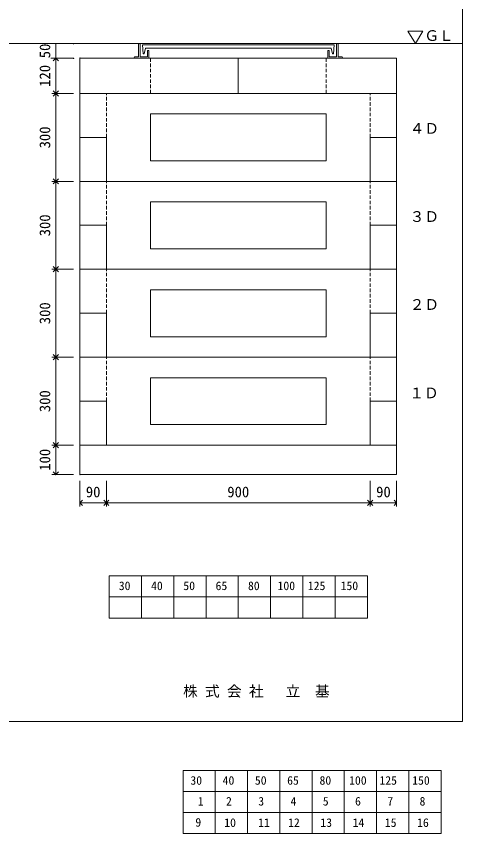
# Model space of a CAD drawing. Units: millimetres, scale not verified. Extents: x -4890 to 18490, y -2329 to 2329.
# Drawn here: x 3368 to 4890, y -2329 to 460 of the extents above; entities that cross this region are included whole.
import ezdxf
from ezdxf.enums import TextEntityAlignment as Align

# ---------------------------------------------------------------- set-up
doc = ezdxf.new("R2010")
doc.units = ezdxf.units.MM
doc.header["$LTSCALE"] = 10
doc.header["$PDMODE"] = 32
doc.header["$PDSIZE"] = 2
doc.linetypes.add('DASHED1', pattern=[1.8, 1.2, -0.6])
doc.linetypes.add('USER2', pattern=[50.8, 31.75, -6.35, 6.35, -6.35])
for name, color, linetype, lineweight in [('0-1_Defpoints', 7, 'USER2', 5), ('0-2_waku', 7, 'Continuous', 18), ('0-3_gaikei', 7, 'Continuous', 18), ('0-4_kakure', 7, 'DASHED1', 5), ('0-5_sunpou', 7, 'Continuous', 5), ('0-8_uchigawa', 6, 'Continuous', 18), ('0-A_futa', 3, 'Continuous', 18), ('0-B_GL', 4, 'Continuous', 18), ('0-D_文字１', 7, 'Continuous', 18), ('1-4_文字２', 7, 'Continuous', 5)]:
    doc.layers.add(name, color=color, linetype=linetype, lineweight=lineweight)
doc.styles.add('ＭＳ ゴシック', font='')
doc.styles.get('ＭＳ ゴシック').set_extended_font_data('MS Gothic')

# ---------------------------------------------------------------- blocks, each defined once
blk = doc.blocks.new('_Open90')
at = {"layer": '0-5_sunpou'}
blk.add_line((0, 0), (-1, 0), dxfattribs=at)
blk.add_lwpolyline([(-0.5, 0.5), (0, 0), (-0.5, -0.5)], dxfattribs=at)
blk = doc.blocks.new('D50')
at = {"layer": '0-1_Defpoints'}
for p in [(5032.32, 1772.03), (4949.96, 1472.03), (5032.32, 1472.03)]:
    blk.add_point(p, dxfattribs=at)
at = {"layer": '0-5_sunpou'}
for p, q in [((5010.32, 1772.03), (4936.96, 1772.03)), ((4949.96, 1754.03), (4949.96, 1490.03)), ((5010.32, 1472.03), (4936.96, 1472.03))]:
    blk.add_line(p, q, dxfattribs=at)
at = {"layer": '0-5_sunpou', "xscale": 18, "yscale": 18}
for p, rotation in [((4949.96, 1772.03), 90), ((4949.96, 1472.03), 270)]:
    blk.add_blockref('_Open90', p, dxfattribs=dict(at, rotation=rotation))
at = {"layer": '0-5_sunpou', "style": 'ＭＳ ゴシック'}
blk.add_text('300', height=36.66, rotation=90, dxfattribs=at).set_placement((4941.96, 1584.53), align=Align.BOTTOM_LEFT)
blk = doc.blocks.new('D51')
at = {"layer": '0-1_Defpoints'}
for p in [(5032.32, 1472.03), (4949.96, 1172.03), (5032.32, 1172.03)]:
    blk.add_point(p, dxfattribs=at)
at = {"layer": '0-5_sunpou'}
for p, q in [((5010.32, 1472.03), (4936.96, 1472.03)), ((4949.96, 1454.03), (4949.96, 1190.03)), ((5010.32, 1172.03), (4936.96, 1172.03))]:
    blk.add_line(p, q, dxfattribs=at)
at = {"layer": '0-5_sunpou', "xscale": 18, "yscale": 18}
for p, rotation in [((4949.96, 1472.03), 90), ((4949.96, 1172.03), 270)]:
    blk.add_blockref('_Open90', p, dxfattribs=dict(at, rotation=rotation))
at = {"layer": '0-5_sunpou', "style": 'ＭＳ ゴシック'}
blk.add_text('300', height=36.66, rotation=90, dxfattribs=at).set_placement((4941.96, 1284.53), align=Align.BOTTOM_LEFT)
blk = doc.blocks.new('D52')
at = {"layer": '0-1_Defpoints'}
for p in [(5032.32, 2072.03), (4949.96, 1772.03), (5032.32, 1772.03)]:
    blk.add_point(p, dxfattribs=at)
at = {"layer": '0-5_sunpou'}
for p, q in [((5010.32, 2072.03), (4936.96, 2072.03)), ((4949.96, 2054.03), (4949.96, 1790.03)), ((5010.32, 1772.03), (4936.96, 1772.03))]:
    blk.add_line(p, q, dxfattribs=at)
at = {"layer": '0-5_sunpou', "xscale": 18, "yscale": 18}
for p, rotation in [((4949.96, 2072.03), 90), ((4949.96, 1772.03), 270)]:
    blk.add_blockref('_Open90', p, dxfattribs=dict(at, rotation=rotation))
at = {"layer": '0-5_sunpou', "style": 'ＭＳ ゴシック'}
blk.add_text('300', height=36.66, rotation=90, dxfattribs=at).set_placement((4941.96, 1884.53), align=Align.BOTTOM_LEFT)
blk = doc.blocks.new('D53')
at = {"layer": '0-1_Defpoints'}
for p in [(5032.32, 2492.03), (4949.96, 2372.03), (5032.32, 2372.03)]:
    blk.add_point(p, dxfattribs=at)
at = {"layer": '0-5_sunpou'}
for p, q in [((5010.32, 2492.03), (4936.96, 2492.03)), ((4949.96, 2474.03), (4949.96, 2390.03)), ((5010.32, 2372.03), (4936.96, 2372.03))]:
    blk.add_line(p, q, dxfattribs=at)
at = {"layer": '0-5_sunpou', "xscale": 18, "yscale": 18}
for p, rotation in [((4949.96, 2492.03), 90), ((4949.96, 2372.03), 270)]:
    blk.add_blockref('_Open90', p, dxfattribs=dict(at, rotation=rotation))
at = {"layer": '0-5_sunpou', "style": 'ＭＳ ゴシック'}
blk.add_text('120', height=36.66, rotation=90, dxfattribs=at).set_placement((4941.96, 2394.53), align=Align.BOTTOM_LEFT)
blk = doc.blocks.new('D54')
at = {"layer": '0-1_Defpoints'}
for p in [(5032.32, 2492.03), (4949.96, 2372.03), (5032.32, 2372.03)]:
    blk.add_point(p, dxfattribs=at)
at = {"layer": '0-5_sunpou'}
for p, q in [((5010.32, 2492.03), (4936.96, 2492.03)), ((4949.96, 2474.03), (4949.96, 2390.03)), ((5010.32, 2372.03), (4936.96, 2372.03))]:
    blk.add_line(p, q, dxfattribs=at)
at = {"layer": '0-5_sunpou', "xscale": 18, "yscale": 18}
for p, rotation in [((4949.96, 2492.03), 90), ((4949.96, 2372.03), 270)]:
    blk.add_blockref('_Open90', p, dxfattribs=dict(at, rotation=rotation))
at = {"layer": '0-5_sunpou', "style": 'ＭＳ ゴシック'}
blk.add_text('120', height=36.66, rotation=90, dxfattribs=at).set_placement((4941.96, 2394.53), align=Align.BOTTOM_LEFT)
blk = doc.blocks.new('D65')
at = {"layer": '0-1_Defpoints'}
for p in [(5010.32, 2542.03), (4949.96, 2492.03), (5010.32, 2492.03)]:
    blk.add_point(p, dxfattribs=at)
at = {"layer": '0-5_sunpou'}
for p, q in [((4988.32, 2542.03), (4936.96, 2542.03)), ((4949.96, 2542.03), (4949.96, 2492.03)), ((4988.32, 2492.03), (4936.96, 2492.03))]:
    blk.add_line(p, q, dxfattribs=at)
at = {"layer": '0-5_sunpou', "style": 'ＭＳ ゴシック'}
blk.add_text('50', height=36.66, rotation=90, dxfattribs=at).set_placement((4941.96, 2492.03), align=Align.BOTTOM_LEFT)
blk = doc.blocks.new('D71')
at = {"layer": '0-1_Defpoints'}
for p in [(5032.32, 1172.03), (4949.96, 1072.03), (5032.32, 1072.03)]:
    blk.add_point(p, dxfattribs=at)
at = {"layer": '0-5_sunpou'}
for p, q in [((5010.32, 1172.03), (4936.96, 1172.03)), ((4949.96, 1154.03), (4949.96, 1090.03)), ((5010.32, 1072.03), (4936.96, 1072.03))]:
    blk.add_line(p, q, dxfattribs=at)
at = {"layer": '0-5_sunpou', "xscale": 18, "yscale": 18}
for p, rotation in [((4949.96, 1172.03), 90), ((4949.96, 1072.03), 270)]:
    blk.add_blockref('_Open90', p, dxfattribs=dict(at, rotation=rotation))
at = {"layer": '0-5_sunpou', "style": 'ＭＳ ゴシック'}
blk.add_text('100', height=36.66, rotation=90, dxfattribs=at).set_placement((4941.96, 1084.53), align=Align.BOTTOM_LEFT)
blk = doc.blocks.new('D70')
at = {"layer": '0-1_Defpoints'}
for p in [(5032.32, 2372.03), (4949.96, 2072.03), (5032.32, 2072.03)]:
    blk.add_point(p, dxfattribs=at)
at = {"layer": '0-5_sunpou'}
for p, q in [((5010.32, 2372.03), (4936.96, 2372.03)), ((4949.96, 2354.03), (4949.96, 2090.03)), ((5010.32, 2072.03), (4936.96, 2072.03))]:
    blk.add_line(p, q, dxfattribs=at)
at = {"layer": '0-5_sunpou', "xscale": 18, "yscale": 18}
for p, rotation in [((4949.96, 2372.03), 90), ((4949.96, 2072.03), 270)]:
    blk.add_blockref('_Open90', p, dxfattribs=dict(at, rotation=rotation))
at = {"layer": '0-5_sunpou', "style": 'ＭＳ ゴシック'}
blk.add_text('300', height=36.66, rotation=90, dxfattribs=at).set_placement((4941.96, 2184.53), align=Align.BOTTOM_LEFT)

msp = doc.modelspace()

# ---------------------------------------------------------------- linework, layer by layer
at = {"layer": '0-2_waku'}
for p, q in [((4890, 2328.95), (4890, -1946.05)), ((4890, 2328.95), (4890, -1946.05)), ((3685, -1449.38), (3685, -1593.38)), ((3685, -1449.38), (3685, -1593.38)), ((3685, -1449.38), (3685, -1593.38)), ((3685, -1449.38), (3685, -1593.38)), ((3685, -1449.38), (4565, -1449.38)), ((3795, -1449.38), (3795, -1593.38)), ((3905, -1449.38), (3905, -1593.38)), ((3905, -1449.38), (3905, -1593.38)), ((4015, -1449.38), (4015, -1593.38)), ((4125, -1449.38), (4125, -1593.38)), ((4235, -1449.38), (4235, -1593.38)), ((4345, -1449.38), (4345, -1593.38)), ((4455, -1449.38), (4455, -1593.38)), ((4565, -1449.38), (4565, -1593.38)), ((3685, -1521.38), (4565, -1521.38)), ((3685, -1593.38), (4565, -1593.38)), ((-1230, -1946.05), (4890, -1946.05)), ((-1230, -1946.05), (4890, -1946.05))]:
    msp.add_line(p, q, dxfattribs=at)
at = {"layer": '0-3_gaikei'}
for p, q in [((3585, 316.62), (4665, 316.62)), ((4125, 316.62), (4125, 196.62)), ((4665, 196.62), (3585, 196.62)), ((4665, 196.62), (3585, 196.62)), ((4665, 196.62), (3585, 196.62)), ((3585, 196.62), (3585, 46.62)), ((3585, 196.62), (3585, 46.62)), ((3585, 196.62), (3585, 46.62)), ((3675, 196.62), (4575, 196.62)), ((4665, 196.62), (4665, 46.62)), ((4665, 196.62), (4665, 46.62)), ((4665, 196.62), (4665, 46.62)), ((3585, 46.62), (3585, -103.38)), ((3675, 46.62), (3585, 46.62)), ((3675, 46.62), (3585, 46.62)), ((3675, 46.62), (3585, 46.62)), ((3675, 46.62), (3675, -103.38)), ((3675, 46.62), (3675, -103.38)), ((3675, 46.62), (3675, -103.38)), ((4575, 46.62), (4575, -103.38)), ((4575, 46.62), (4575, -103.38)), ((4575, 46.62), (4575, -103.38)), ((4665, 46.62), (4575, 46.62)), ((4665, 46.62), (4575, 46.62)), ((4665, 46.62), (4575, 46.62)), ((4665, 46.62), (4665, -103.38)), ((3585, -103.38), (3585, -253.38)), ((3585, -103.38), (3585, -253.38)), ((3585, -103.38), (3585, -253.38)), ((4665, -103.38), (3585, -103.38)), ((4665, -103.38), (3585, -103.38)), ((4665, -103.38), (3585, -103.38)), ((4665, -103.38), (3585, -103.38)), ((4665, -103.38), (3585, -103.38)), ((4665, -103.38), (3585, -103.38)), ((4575, -103.38), (3675, -103.38)), ((4575, -103.38), (3675, -103.38)), ((4575, -103.38), (3675, -103.38)), ((4515, -103.38), (3735, -103.38)), ((4665, -103.38), (4665, -253.38)), ((4665, -103.38), (4665, -253.38)), ((4665, -103.38), (4665, -253.38)), ((3585, -253.38), (3585, -403.38)), ((3675, -253.38), (3585, -253.38)), ((3675, -253.38), (3585, -253.38)), ((3675, -253.38), (3585, -253.38)), ((3675, -253.38), (3675, -403.38)), ((3675, -253.38), (3675, -403.38)), ((3675, -253.38), (3675, -403.38)), ((4575, -253.38), (4575, -403.38)), ((4575, -253.38), (4575, -403.38)), ((4575, -253.38), (4575, -403.38)), ((4665, -253.38), (4575, -253.38)), ((4665, -253.38), (4575, -253.38)), ((4665, -253.38), (4575, -253.38)), ((4665, -253.38), (4665, -403.38)), ((4665, -403.38), (3585, -403.38)), ((4665, -403.38), (3585, -403.38)), ((4665, -403.38), (3585, -403.38)), ((4665, -403.38), (3585, -403.38)), ((4665, -403.38), (3585, -403.38)), ((3585, -403.38), (3585, -553.38)), ((3585, -403.38), (3585, -553.38)), ((4575, -403.38), (3675, -403.38)), ((4575, -403.38), (3675, -403.38)), ((4575, -403.38), (3675, -403.38)), ((4515, -403.38), (3735, -403.38)), ((4665, -403.38), (4665, -553.38)), ((4665, -403.38), (4665, -553.38)), ((4665, -403.38), (4665, -553.38)), ((3585, -553.38), (3585, -703.38)), ((3675, -553.38), (3585, -553.38)), ((3675, -553.38), (3585, -553.38)), ((3675, -553.38), (3585, -553.38)), ((3675, -553.38), (3675, -703.38)), ((3675, -553.38), (3675, -703.38)), ((3675, -553.38), (3675, -703.38)), ((4575, -553.38), (4575, -703.38)), ((4575, -553.38), (4575, -703.38)), ((4575, -553.38), (4575, -703.38)), ((4665, -553.38), (4575, -553.38)), ((4665, -553.38), (4575, -553.38)), ((4665, -553.38), (4575, -553.38)), ((4665, -553.38), (4665, -703.38)), ((4665, -703.38), (3585, -703.38)), ((4665, -703.38), (3585, -703.38)), ((4665, -703.38), (3585, -703.38)), ((3585, -703.38), (3585, -853.38)), ((3585, -703.38), (3585, -853.38)), ((3585, -703.38), (3585, -853.38)), ((4575, -703.38), (3675, -703.38)), ((4575, -703.38), (3675, -703.38)), ((4575, -703.38), (3675, -703.38)), ((4515, -703.38), (3735, -703.38)), ((4665, -703.38), (4665, -853.38)), ((4665, -703.38), (4665, -853.38)), ((4665, -703.38), (4665, -853.38)), ((3675, -853.38), (3585, -853.38)), ((3675, -853.38), (3585, -853.38)), ((3675, -853.38), (3675, -1003.38)), ((3675, -853.38), (3675, -1003.38)), ((3675, -853.38), (3675, -1003.38)), ((4665, -853.38), (4575, -853.38)), ((4665, -853.38), (4575, -853.38)), ((4575, -853.38), (4575, -1003.38)), ((4575, -853.38), (4575, -1003.38)), ((4665, -853.38), (4665, -1003.38)), ((4665, -1003.38), (3585, -1003.38)), ((4665, -1003.38), (3585, -1003.38)), ((4665, -1003.38), (3585, -1003.38)), ((4665, -1003.38), (3585, -1003.38)), ((4665, -1003.38), (3585, -1003.38)), ((3585, -1103.38), (3585, -1003.38)), ((4665, -1003.38), (3585, -1003.38)), ((4665, -1003.38), (3585, -1003.38)), ((4665, -1003.38), (3585, -1003.38)), ((4665, -1003.38), (3585, -1003.38)), ((4575, -1003.38), (3675, -1003.38)), ((4575, -1003.38), (3675, -1003.38)), ((4575, -1003.38), (3675, -1003.38)), ((4515, -1003.38), (3735, -1003.38)), ((4515, -1003.38), (3735, -1003.38)), ((4665, -1103.38), (3585, -1103.38)), ((4665, -1103.38), (3585, -1103.38))]:
    msp.add_line(p, q, dxfattribs=at)
for points in [[(3675, 196.62), (3585, 196.62), (3585, 316.62)], [(4575, 196.62), (4665, 196.62), (4665, 316.62)], [(4665, -403.38), (3585, -403.38), (3585, -553.38)], [(3675, -853.38), (3585, -853.38), (3585, -1003.38)], [(4665, -853.38), (4575, -853.38), (4575, -1003.38)], [(4665, -1103.38), (4665, -1003.38), (3585, -1003.38)]]:
    msp.add_lwpolyline(points, dxfattribs=at)
at = {"layer": '0-4_kakure'}
for p, q in [((3825, 196.62), (3825, 316.62)), ((4425, 196.62), (4425, 316.62)), ((3675, 46.62), (3675, 196.62)), ((4575, 46.62), (4575, 196.62)), ((3675, -253.38), (3675, -103.38)), ((4575, -253.38), (4575, -103.38)), ((3675, -553.38), (3675, -403.38)), ((4575, -553.38), (4575, -403.38)), ((3675, -853.38), (3675, -703.38)), ((4575, -853.38), (4575, -703.38))]:
    msp.add_line(p, q, dxfattribs=at)
at = {"layer": '0-5_sunpou'}
for p, q in [((3563, 366.62), (3485.14, 366.62)), ((3563, 316.62), (3485.14, 316.62)), ((3585, -1125.38), (3585, -1213.3)), ((3675, -1125.38), (3675, -1213.3)), ((3675, -1125.38), (3675, -1213.3)), ((4575, -1125.38), (4575, -1213.3)), ((4575, -1125.38), (4575, -1213.3)), ((4665, -1125.38), (4665, -1213.3)), ((3603, -1200.3), (3657, -1200.3)), ((3693, -1200.3), (4557, -1200.3)), ((4593, -1200.3), (4647, -1200.3))]:
    msp.add_line(p, q, dxfattribs=at)
at = {"layer": '0-8_uchigawa'}
for p, q in [((4425, 126.62), (4425, -33.38)), ((4425, 126.62), (4425, -33.38)), ((4425, 126.62), (4425, -33.38)), ((4425, -33.38), (3825, -33.38)), ((4425, -173.38), (4425, -333.38)), ((4425, -173.38), (4425, -333.38)), ((4425, -173.38), (4425, -333.38)), ((4425, -333.38), (3825, -333.38)), ((3825, -473.38), (3825, -633.38)), ((4425, -473.38), (3825, -473.38)), ((4425, -473.38), (4425, -633.38)), ((4425, -633.38), (3825, -633.38)), ((4425, -773.38), (3825, -773.38)), ((3825, -773.38), (3825, -933.38)), ((4425, -773.38), (4425, -933.38)), ((4425, -933.38), (3825, -933.38))]:
    msp.add_line(p, q, dxfattribs=at)
for points in [[(4425, 126.62), (3825, 126.62), (3825, -33.38)], [(4425, -173.38), (3825, -173.38), (3825, -333.38)]]:
    msp.add_lwpolyline(points, dxfattribs=at)
at = {"layer": '0-A_futa'}
for p, q in [((3785, 364.62), (3785, 321.62)), ((3787, 366.62), (3790, 366.62)), ((3790, 366.62), (3790, 321.62)), ((4460, 366.62), (4460, 321.62)), ((4460, 366.62), (4463, 366.62)), ((4465, 364.62), (4465, 321.62)), ((3797.81, 362.12), (4452.14, 362.12)), ((3797.81, 362.12), (3800.3, 332.12)), ((3808.33, 351.12), (3804.01, 332.12)), ((3808.33, 351.12), (4441.67, 351.12)), ((3815, 341.62), (3815, 321.62)), ((3817, 343.62), (3818, 343.62)), ((3820, 341.62), (3820, 316.62)), ((4430, 341.62), (4430, 316.62)), ((4433, 343.62), (4432, 343.62)), ((4435, 341.62), (4435, 321.62)), ((4441.67, 351.12), (4445.99, 332.12)), ((4452.14, 362.12), (4449.89, 332.12)), ((3770, 319.62), (3770, 318.62)), ((3772, 321.62), (3785, 321.62)), ((3820, 316.62), (3772, 316.62)), ((3790, 321.62), (3815, 321.62)), ((3800.3, 332.12), (3804.01, 332.12)), ((4430, 316.62), (4478, 316.62)), ((4460, 321.62), (4435, 321.62)), ((4449.89, 332.12), (4445.99, 332.12)), ((4478, 321.62), (4465, 321.62)), ((4480, 319.62), (4480, 318.62))]:
    msp.add_line(p, q, dxfattribs=at)
for centre, start, end in [((3787, 364.62), 90, 180), ((4463, 364.62), 0, 90), ((3817, 341.62), 90, 180), ((3818, 341.62), 0, 90), ((4432, 341.62), 90, 180), ((4433, 341.62), 0, 90), ((3772, 319.62), 90, 180), ((3772, 318.62), 180, 270), ((4478, 319.62), 0, 90), ((4478, 318.62), 270, 0)]:
    msp.add_arc(centre, 2, start, end, dxfattribs=at)
at = {"layer": '0-B_GL'}
msp.add_line((-1230, 366.62), (4890, 366.62), dxfattribs=at)
msp.add_line((-1230, 366.62), (4890, 366.62), dxfattribs=at)
msp.add_line((-1230, 366.62), (4890, 366.62), dxfattribs=at)
at = {"layer": '0-D_文字１'}
for p, q in [((4728.74, 366.62), (4703.54, 409.56)), ((4703.54, 409.56), (4753.94, 409.56)), ((4728.74, 366.62), (4753.94, 409.56))]:
    msp.add_line(p, q, dxfattribs=at)
at = {"layer": '1-4_文字２'}
for p, q in [((3936.38, -2113.05), (3936.38, -2257.05)), ((3936.38, -2113.05), (3936.38, -2257.05)), ((3936.38, -2113.05), (3936.38, -2257.05)), ((3936.38, -2113.05), (3936.38, -2257.05)), ((3936.38, -2113.05), (4816.38, -2113.05)), ((3936.38, -2113.05), (3936.38, -2257.05)), ((3936.38, -2113.05), (3936.38, -2257.05)), ((3936.38, -2113.05), (3936.38, -2257.05)), ((3936.38, -2113.05), (3936.38, -2257.05)), ((3936.38, -2113.05), (4816.38, -2113.05)), ((4046.38, -2113.05), (4046.38, -2257.05)), ((4046.38, -2113.05), (4046.38, -2257.05)), ((4156.38, -2113.05), (4156.38, -2257.05)), ((4156.38, -2113.05), (4156.38, -2257.05)), ((4156.38, -2113.05), (4156.38, -2257.05)), ((4156.38, -2113.05), (4156.38, -2257.05)), ((4266.38, -2113.05), (4266.38, -2257.05)), ((4266.38, -2113.05), (4266.38, -2257.05)), ((4376.38, -2113.05), (4376.38, -2257.05)), ((4376.38, -2113.05), (4376.38, -2257.05)), ((4486.38, -2113.05), (4486.38, -2257.05)), ((4486.38, -2113.05), (4486.38, -2257.05)), ((4596.38, -2113.05), (4596.38, -2257.05)), ((4596.38, -2113.05), (4596.38, -2257.05)), ((4706.38, -2113.05), (4706.38, -2257.05)), ((4706.38, -2113.05), (4706.38, -2257.05)), ((4816.38, -2113.05), (4816.38, -2257.05)), ((4816.38, -2113.05), (4816.38, -2257.05)), ((3936.38, -2185.05), (4816.38, -2185.05)), ((3936.38, -2185.05), (4816.38, -2185.05)), ((3936.38, -2257.05), (4816.38, -2257.05)), ((3936.38, -2257.05), (4816.38, -2257.05)), ((3936.38, -2257.05), (3936.38, -2329.05)), ((3936.38, -2257.05), (3936.38, -2329.05)), ((3936.38, -2257.05), (3936.38, -2329.05)), ((3936.38, -2257.05), (3936.38, -2329.05)), ((3936.38, -2257.05), (4816.38, -2257.05)), ((3936.38, -2257.05), (3936.38, -2329.05)), ((3936.38, -2257.05), (3936.38, -2329.05)), ((3936.38, -2257.05), (3936.38, -2329.05)), ((3936.38, -2257.05), (3936.38, -2329.05)), ((3936.38, -2257.05), (4816.38, -2257.05)), ((4046.38, -2257.05), (4046.38, -2329.05)), ((4046.38, -2257.05), (4046.38, -2329.05)), ((4156.38, -2257.05), (4156.38, -2329.05)), ((4156.38, -2257.05), (4156.38, -2329.05)), ((4156.38, -2257.05), (4156.38, -2329.05)), ((4156.38, -2257.05), (4156.38, -2329.05)), ((4266.38, -2257.05), (4266.38, -2329.05)), ((4266.38, -2257.05), (4266.38, -2329.05)), ((4376.38, -2257.05), (4376.38, -2329.05)), ((4376.38, -2257.05), (4376.38, -2329.05)), ((4486.38, -2257.05), (4486.38, -2329.05)), ((4486.38, -2257.05), (4486.38, -2329.05)), ((4596.38, -2257.05), (4596.38, -2329.05)), ((4596.38, -2257.05), (4596.38, -2329.05)), ((4706.38, -2257.05), (4706.38, -2329.05)), ((4706.38, -2257.05), (4706.38, -2329.05)), ((4816.38, -2257.05), (4816.38, -2329.05)), ((4816.38, -2257.05), (4816.38, -2329.05)), ((3936.38, -2329.05), (4816.38, -2329.05)), ((3936.38, -2329.05), (4816.38, -2329.05))]:
    msp.add_line(p, q, dxfattribs=at)

# ---------------------------------------------------------------- block references
at = {"layer": '0-5_sunpou'}
for name in ['D65', 'D53', 'D54', 'D70', 'D52', 'D50', 'D51', 'D71']:
    msp.add_blockref(name, (-1447.32, -2175.41), dxfattribs=at)
at = {"layer": '0-5_sunpou', "xscale": 18, "yscale": 18, "rotation": 180}
for p in [(3585, -1200.3), (3675, -1200.3), (4575, -1200.3)]:
    msp.add_blockref('_Open90', p, dxfattribs=at)
at = {"layer": '0-5_sunpou', "xscale": 18, "yscale": 18}
for p in [(3675, -1200.3), (4575, -1200.3), (4665, -1200.3)]:
    msp.add_blockref('_Open90', p, dxfattribs=at)

# ---------------------------------------------------------------- texts
at = {"layer": '0-5_sunpou', "style": 'ＭＳ ゴシック'}
for s, p in [('90', (3605, -1192.3)), ('900', (4087.5, -1192.3)), ('90', (4595, -1192.3))]:
    msp.add_text(s, height=36.66, dxfattribs=at).set_placement(p, align=Align.BOTTOM_LEFT)
at = {"layer": '0-D_文字１', "style": 'ＭＳ ゴシック'}
for s, height, p in [('ＧＬ', 36.66, (4759.41, 364.72)), ('４Ｄ', 36.66, (4709.62, 47.89)), ('３Ｄ', 36.66, (4709.63, -252.82)), ('２Ｄ', 36.66, (4709.63, -552.82)), ('１Ｄ', 36.66, (4708.31, -854.68)), ('30', 29.33, (3717.46, -1506.81)), ('40', 29.33, (3827.46, -1506.81)), ('50', 29.33, (3937.46, -1506.81)), ('65', 29.33, (4047.46, -1506.81)), ('80', 29.33, (4157.86, -1506.81)), ('100', 29.33, (4258.74, -1506.81)), ('125', 29.33, (4362.13, -1506.81)), ('150', 29.33, (4473.89, -1506.81)), ('株 式 会 社 \u3000立\u3000基', 36.66, (3936.53, -1872.4))]:
    msp.add_text(s, height=height, dxfattribs=at).set_placement(p, align=Align.BOTTOM_LEFT)
at = {"layer": '1-4_文字２', "style": 'ＭＳ ゴシック'}
for s, p in [('30', (3961.53, -2170.87)), ('30', (3961.53, -2170.87)), ('40', (4071.53, -2170.87)), ('40', (4071.53, -2170.87)), ('50', (4181.53, -2170.87)), ('50', (4181.53, -2170.87)), ('65', (4291.53, -2170.87)), ('65', (4291.53, -2170.87)), ('80', (4401.94, -2170.87)), ('80', (4401.94, -2170.87)), ('100', (4502.81, -2170.87)), ('100', (4502.81, -2170.87)), ('125', (4606.2, -2170.87)), ('125', (4606.2, -2170.87)), ('150', (4717.97, -2170.87)), ('150', (4717.97, -2170.87)), ('1', (3986.68, -2241.9)), ('2', (4083.12, -2241.9)), ('3', (4193.12, -2241.9)), ('4', (4303.12, -2241.9)), ('5', (4413.12, -2241.9)), ('6', (4523.12, -2241.9)), ('7', (4633.12, -2241.9)), ('8', (4743.12, -2241.9)), ('9', (3978.61, -2313.9)), ('10', (4077.03, -2314.87)), ('11', (4192.52, -2314.87)), ('12', (4294.73, -2314.87)), ('13', (4404.73, -2314.87)), ('14', (4514.73, -2314.87)), ('15', (4624.73, -2314.87)), ('16', (4734.73, -2314.87))]:
    msp.add_text(s, height=29.33, dxfattribs=at).set_placement(p, align=Align.BOTTOM_LEFT)

doc.saveas('drawing.dxf')
